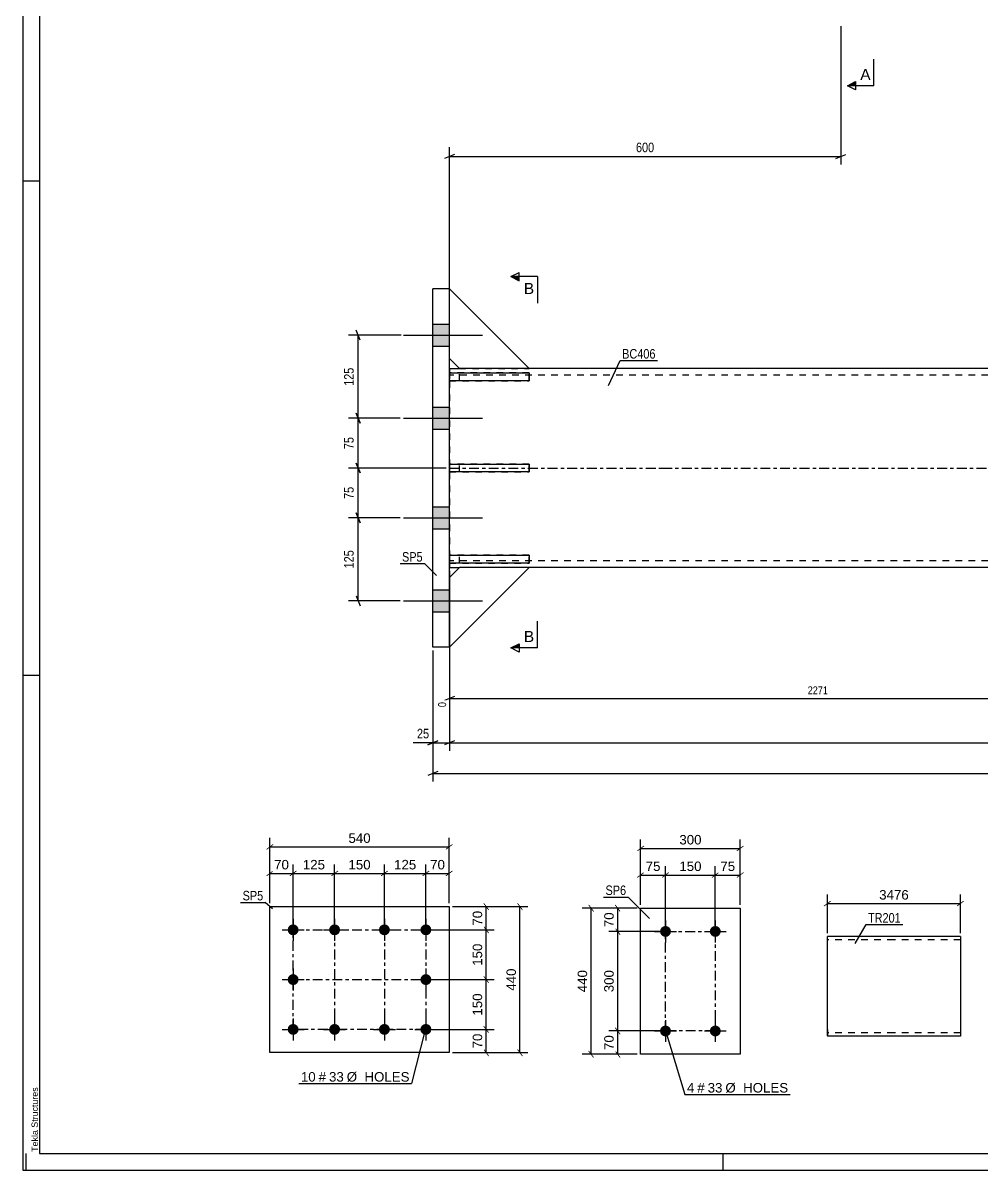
# Model space of a CAD drawing. Header units: millimetres. Extents: x 0 to 841, y 0 to 594.
# Drawn here: x 0 to 288.7, y 0 to 345.6 of the extents above; entities that cross this region are included whole.
import ezdxf

# ---------------------------------------------------------------- set-up
doc = ezdxf.new("R2010")
doc.units = ezdxf.units.MM
doc.linetypes.add('DXK_LINE_DOT2', pattern=[3.9198, 1.9599, -1.9599])
doc.linetypes.add('DXK_LINE_DOT3', pattern=[5.9187, 2.979, -0.9799, 0.9799, -0.9799])
doc.styles.add('Arial', font='ARIAL.TTF', dxfattribs={"height": 0.2})
doc.styles.add('Arial Narrow', font='ARIALN.TTF', dxfattribs={"height": 0.2})

# ---------------------------------------------------------------- blocks, each defined once
blk = doc.blocks.new('Unknown-122566683-1134')
at = {"color": 5, "linetype": 'Continuous'}
for p, q in [((0, 594), (0, 0)), ((5, 589), (5, 5)), ((5, 298), (0, 298)), ((5, 149), (0, 149)), ((1, 0), (1, 5)), ((5, 5), (836, 5)), ((211, 0), (211, 5)), ((0, 0), (841, 0))]:
    blk.add_line(p, q, dxfattribs=at)
at = {"color": 174, "linetype": 'Continuous', "style": 'Arial'}
blk.add_text('Tekla Structures', height=1.9102, rotation=90, dxfattribs=at).set_placement((4.5, 5.5))
blk = doc.blocks.new('Bolt-122566683-1923 - 1876')
at = {"linetype": 'Continuous'}
for points in [[(81.41, 74.03, -1), (81.41, 70.73, -1)], [(93.91, 74.03, -1), (93.91, 70.73, -1)], [(108.91, 74.03, -1), (108.91, 70.73, -1)], [(121.41, 74.03, -1), (121.41, 70.73, -1)], [(81.41, 59.03, -1), (81.41, 55.73, -1)], [(121.41, 59.03, -1), (121.41, 55.73, -1)], [(81.41, 44.03, -1), (81.41, 40.73, -1)], [(93.91, 44.03, -1), (93.91, 40.73, -1)], [(108.91, 44.03, -1), (108.91, 40.73, -1)], [(121.41, 44.03, -1), (121.41, 40.73, -1)]]:
    blk.add_hatch(color=1, dxfattribs=at).paths.add_polyline_path(points)
at = {"color": 1, "linetype": 'Continuous'}
for p, q in [((81.41, 75.68), (81.41, 69.08)), ((93.91, 75.68), (93.91, 69.08)), ((108.91, 75.68), (108.91, 69.08)), ((121.41, 75.68), (121.41, 69.08)), ((78.11, 72.38), (84.71, 72.38)), ((90.61, 72.38), (97.21, 72.38)), ((105.61, 72.38), (112.21, 72.38)), ((118.11, 72.38), (124.71, 72.38)), ((81.41, 60.68), (81.41, 54.08)), ((121.41, 60.68), (121.41, 54.08)), ((78.11, 57.38), (84.71, 57.38)), ((118.11, 57.38), (124.71, 57.38)), ((81.41, 45.68), (81.41, 39.08)), ((93.91, 45.68), (93.91, 39.08)), ((108.91, 45.68), (108.91, 39.08)), ((121.41, 45.68), (121.41, 39.08)), ((78.11, 42.38), (84.71, 42.38)), ((90.61, 42.38), (97.21, 42.38)), ((105.61, 42.38), (112.21, 42.38)), ((118.11, 42.38), (124.71, 42.38))]:
    blk.add_line(p, q, dxfattribs=at)
blk = doc.blocks.new('Part-122566683-1892 - 1876')
at = {"color": 2, "linetype": 'Continuous'}
for p, q in [((74.41, 35.38), (74.41, 79.38)), ((74.41, 79.38), (128.41, 79.38)), ((128.41, 79.38), (128.41, 35.38)), ((128.41, 35.38), (74.41, 35.38))]:
    blk.add_line(p, q, dxfattribs=at)
blk = doc.blocks.new('Part-122566683-2785 - 2769')
at = {"color": 2, "linetype": 'Continuous'}
for p, q in [((128.5, 241.53), (131.5, 241.53)), ((192.5, 241.53), (152.5, 241.53)), ((310.41, 241.53), (192.6, 241.53)), ((416.91, 241.53), (310.51, 241.53)), ((534.81, 241.53), (417.01, 241.53)), ((598.91, 241.53), (534.91, 241.53)), ((128.5, 181.53), (131.5, 181.53)), ((192.5, 181.53), (152.5, 181.53)), ((310.41, 181.53), (192.6, 181.53)), ((416.91, 181.53), (310.51, 181.53)), ((534.81, 181.53), (417.01, 181.53)), ((598.91, 181.53), (534.91, 181.53))]:
    blk.add_line(p, q, dxfattribs=at)
at = {"color": 7, "linetype": 'DXK_LINE_DOT2'}
for p, q in [((128.5, 241.53), (128.5, 181.53)), ((192.5, 239.53), (128.5, 239.53)), ((131.5, 241.53), (152.5, 241.53)), ((310.41, 239.53), (192.6, 239.53)), ((416.91, 239.53), (310.51, 239.53)), ((534.81, 239.53), (417.01, 239.53)), ((598.91, 239.53), (534.91, 239.53)), ((598.91, 181.53), (598.91, 241.53)), ((192.5, 183.53), (128.5, 183.53)), ((310.41, 183.53), (192.6, 183.53)), ((416.91, 183.53), (310.51, 183.53)), ((534.81, 183.53), (417.01, 183.53)), ((598.91, 183.53), (534.91, 183.53)), ((152.5, 181.53), (131.5, 181.53))]:
    blk.add_line(p, q, dxfattribs=at)
at = {"color": 7, "linetype": 'DXK_LINE_DOT3'}
for p, q in [((128.5, 211.53), (192.5, 211.53)), ((192.6, 211.53), (310.41, 211.53)), ((310.51, 211.53), (416.91, 211.53)), ((417.01, 211.53), (534.81, 211.53)), ((534.91, 211.53), (598.91, 211.53))]:
    blk.add_line(p, q, dxfattribs=at)
blk = doc.blocks.new('Part-122566683-2857 - 2769')
at = {"color": 7, "linetype": 'DXK_LINE_DOT2'}
for p, q in [((131.5, 181.53), (128.5, 178.53)), ((128.5, 157.53), (152.5, 181.53)), ((152.5, 181.53), (131.5, 181.53)), ((128.5, 178.53), (128.5, 157.53))]:
    blk.add_line(p, q, dxfattribs=at)
blk = doc.blocks.new('Bolt-122566683-2788 - 2769')
at = {"linetype": 'Continuous'}
for points in [[(123.5, 254.83), (123.5, 248.23), (128.5, 248.23), (128.5, 254.83)], [(123.5, 254.83), (123.5, 248.23), (128.5, 248.23), (128.5, 254.83)], [(123.5, 254.83), (123.5, 248.23), (128.5, 248.23), (128.5, 254.83)], [(123.5, 229.83), (123.5, 223.23), (128.5, 223.23), (128.5, 229.83)], [(123.5, 229.83), (123.5, 223.23), (128.5, 223.23), (128.5, 229.83)], [(123.5, 199.83), (123.5, 193.23), (128.5, 193.23), (128.5, 199.83)], [(123.5, 199.83), (123.5, 193.23), (128.5, 193.23), (128.5, 199.83)], [(123.5, 174.83), (123.5, 168.23), (128.5, 168.23), (128.5, 174.83)], [(123.5, 174.83), (123.5, 168.23), (128.5, 168.23), (128.5, 174.83)], [(123.5, 174.83), (123.5, 168.23), (128.5, 168.23), (128.5, 174.83)]]:
    blk.add_hatch(color=1, dxfattribs=at).paths.add_polyline_path(points)
at = {"color": 1, "linetype": 'Continuous'}
for p, q in [((123.5, 254.83), (128.5, 254.83)), ((123.5, 254.83), (128.5, 254.83)), ((123.5, 254.83), (128.5, 254.83)), ((114.7, 251.53), (138.5, 251.53)), ((114.7, 251.53), (138.5, 251.53)), ((114.7, 251.53), (138.5, 251.53)), ((123.5, 248.23), (128.5, 248.23)), ((123.5, 248.23), (128.5, 248.23)), ((123.5, 248.23), (128.5, 248.23)), ((123.5, 229.83), (128.5, 229.83)), ((123.5, 229.83), (128.5, 229.83)), ((114.7, 226.53), (138.5, 226.53)), ((114.7, 226.53), (138.5, 226.53)), ((123.5, 223.23), (128.5, 223.23)), ((123.5, 223.23), (128.5, 223.23)), ((123.5, 199.83), (128.5, 199.83)), ((123.5, 199.83), (128.5, 199.83)), ((114.7, 196.53), (138.5, 196.53)), ((114.7, 196.53), (138.5, 196.53)), ((123.5, 193.23), (128.5, 193.23)), ((123.5, 193.23), (128.5, 193.23)), ((123.5, 174.83), (128.5, 174.83)), ((123.5, 174.83), (128.5, 174.83)), ((123.5, 174.83), (128.5, 174.83)), ((114.7, 171.53), (138.5, 171.53)), ((114.7, 171.53), (138.5, 171.53)), ((114.7, 171.53), (138.5, 171.53)), ((123.5, 168.23), (128.5, 168.23)), ((123.5, 168.23), (128.5, 168.23)), ((123.5, 168.23), (128.5, 168.23))]:
    blk.add_line(p, q, dxfattribs=at)
blk = doc.blocks.new('Part-122566683-2817 - 2769')
at = {"color": 7, "linetype": 'DXK_LINE_DOT2'}
for p, q in [((152.5, 185.23), (128.5, 185.23)), ((128.5, 185.23), (128.5, 182.83)), ((131.5, 182.83), (131.5, 185.23)), ((152.5, 182.83), (152.5, 185.23)), ((128.5, 182.83), (152.5, 182.83))]:
    blk.add_line(p, q, dxfattribs=at)
blk = doc.blocks.new('Part-122566683-2821 - 2769')
at = {"color": 2, "linetype": 'Continuous'}
for p, q in [((128.5, 237.83), (128.5, 240.23)), ((128.5, 240.23), (152.5, 240.23)), ((152.5, 240.23), (152.5, 237.83)), ((152.5, 237.83), (128.5, 237.83))]:
    blk.add_line(p, q, dxfattribs=at)
at = {"color": 7, "linetype": 'DXK_LINE_DOT2'}
blk.add_line((131.5, 237.83), (131.5, 240.23), dxfattribs=at)
blk = doc.blocks.new('Part-122566683-2818 - 2769')
at = {"color": 7, "linetype": 'DXK_LINE_DOT2'}
for p, q in [((152.5, 240.23), (128.5, 240.23)), ((128.5, 240.23), (128.5, 237.83)), ((131.5, 237.83), (131.5, 240.23)), ((152.5, 237.83), (152.5, 240.23)), ((128.5, 237.83), (152.5, 237.83))]:
    blk.add_line(p, q, dxfattribs=at)
blk = doc.blocks.new('Part-122566683-2819 - 2769')
at = {"color": 7, "linetype": 'DXK_LINE_DOT2'}
for p, q in [((152.5, 212.73), (128.5, 212.73)), ((128.5, 212.73), (128.5, 210.33)), ((131.5, 210.33), (131.5, 212.73)), ((152.5, 210.33), (152.5, 212.73)), ((128.5, 210.33), (152.5, 210.33))]:
    blk.add_line(p, q, dxfattribs=at)
blk = doc.blocks.new('Part-122566683-2820 - 2769')
at = {"color": 2, "linetype": 'Continuous'}
for p, q in [((128.5, 182.83), (128.5, 185.23)), ((128.5, 185.23), (152.5, 185.23)), ((152.5, 185.23), (152.5, 182.83)), ((152.5, 182.83), (128.5, 182.83))]:
    blk.add_line(p, q, dxfattribs=at)
at = {"color": 7, "linetype": 'DXK_LINE_DOT2'}
blk.add_line((131.5, 182.83), (131.5, 185.23), dxfattribs=at)
blk = doc.blocks.new('Part-122566683-2833 - 2769')
at = {"color": 2, "linetype": 'Continuous'}
for p, q in [((123.5, 157.53), (123.5, 265.53)), ((128.5, 265.53), (123.5, 265.53)), ((128.5, 157.53), (128.5, 265.53)), ((128.5, 157.53), (123.5, 157.53))]:
    blk.add_line(p, q, dxfattribs=at)
blk = doc.blocks.new('Part-122566683-2858 - 2769')
at = {"color": 2, "linetype": 'Continuous'}
for p, q in [((131.5, 181.53), (128.5, 178.53)), ((128.5, 157.53), (152.5, 181.53)), ((152.5, 181.53), (131.5, 181.53))]:
    blk.add_line(p, q, dxfattribs=at)
at = {"color": 7, "linetype": 'DXK_LINE_DOT2'}
blk.add_line((128.5, 157.53), (128.5, 178.53), dxfattribs=at)
blk = doc.blocks.new('Part-122566683-2859 - 2769')
at = {"color": 7, "linetype": 'DXK_LINE_DOT2'}
for p, q in [((128.5, 244.53), (128.5, 265.53)), ((128.5, 265.53), (152.5, 241.53)), ((131.5, 241.53), (128.5, 244.53)), ((152.5, 241.53), (131.5, 241.53))]:
    blk.add_line(p, q, dxfattribs=at)
blk = doc.blocks.new('Part-122566683-2860 - 2769')
at = {"color": 2, "linetype": 'Continuous'}
for p, q in [((128.5, 265.53), (152.5, 241.53)), ((131.5, 241.53), (128.5, 244.53)), ((152.5, 241.53), (131.5, 241.53))]:
    blk.add_line(p, q, dxfattribs=at)
at = {"color": 7, "linetype": 'DXK_LINE_DOT2'}
blk.add_line((128.5, 244.53), (128.5, 265.53), dxfattribs=at)
blk = doc.blocks.new('Part-122566683-2861 - 2769')
at = {"color": 2, "linetype": 'Continuous'}
for p, q in [((128.5, 210.33), (128.5, 212.73)), ((128.5, 212.73), (152.5, 212.73)), ((152.5, 212.73), (152.5, 210.33)), ((152.5, 210.33), (128.5, 210.33))]:
    blk.add_line(p, q, dxfattribs=at)
at = {"color": 7, "linetype": 'DXK_LINE_DOT2'}
blk.add_line((131.5, 210.33), (131.5, 212.73), dxfattribs=at)
blk = doc.blocks.new('Bolt-122566683-1771 - 1713')
at = {"linetype": 'Continuous'}
for points in [[(193.61, 73.55, -1), (193.61, 70.25, -1)], [(208.61, 73.55, -1), (208.61, 70.25, -1)], [(193.61, 43.55, -1), (193.61, 40.25, -1)], [(208.61, 43.55, -1), (208.61, 40.25, -1)]]:
    blk.add_hatch(color=1, dxfattribs=at).paths.add_polyline_path(points)
at = {"color": 1, "linetype": 'Continuous'}
for p, q in [((193.61, 75.2), (193.61, 68.6)), ((208.61, 75.2), (208.61, 68.6)), ((190.31, 71.9), (196.91, 71.9)), ((205.31, 71.9), (211.91, 71.9)), ((193.61, 45.2), (193.61, 38.6)), ((208.61, 45.2), (208.61, 38.6)), ((190.31, 41.9), (196.91, 41.9)), ((205.31, 41.9), (211.91, 41.9))]:
    blk.add_line(p, q, dxfattribs=at)
blk = doc.blocks.new('Part-122566683-1776 - 1713')
at = {"color": 2, "linetype": 'Continuous'}
for p, q in [((186.11, 34.9), (186.11, 78.9)), ((186.11, 78.9), (216.11, 78.9)), ((216.11, 78.9), (216.11, 34.9)), ((216.11, 34.9), (186.11, 34.9))]:
    blk.add_line(p, q, dxfattribs=at)
blk = doc.blocks.new('Part-122566683-1611 - 1605')
at = {"color": 2, "linetype": 'Continuous'}
for p, q in [((262.38, 70.33), (242.38, 70.33)), ((242.38, 42.33), (242.38, 70.33)), ((282.48, 70.33), (262.48, 70.33)), ((282.48, 70.33), (282.48, 40.33)), ((242.38, 42.33), (242.38, 40.33)), ((262.38, 40.33), (242.38, 40.33)), ((282.48, 40.33), (262.48, 40.33))]:
    blk.add_line(p, q, dxfattribs=at)
at = {"color": 7, "linetype": 'DXK_LINE_DOT2'}
for p, q in [((262.38, 69.33), (242.38, 69.33)), ((282.48, 69.33), (262.48, 69.33)), ((242.38, 40.49), (242.38, 42.33)), ((242.38, 41.33), (242.38, 41.41)), ((262.38, 41.33), (242.38, 41.33)), ((282.48, 41.33), (262.48, 41.33)), ((282.48, 41.33), (282.48, 41.41))]:
    blk.add_line(p, q, dxfattribs=at)
blk = doc.blocks.new('Rectangle-122566683-2019 - 1876')
at = {"color": 1, "linetype": 'DXK_LINE_DOT3'}
blk.add_lwpolyline([(81.41, 72.38), (121.41, 72.38), (121.41, 42.38), (81.41, 42.38), (81.41, 72.38)], close=True, dxfattribs=at)
blk = doc.blocks.new('Rectangle-122566683-1861 - 1713')
at = {"color": 1, "linetype": 'DXK_LINE_DOT3'}
blk.add_lwpolyline([(193.61, 71.9), (208.61, 71.9), (208.61, 41.9), (193.61, 41.9), (193.61, 71.9)], close=True, dxfattribs=at)
blk = doc.blocks.new('Line-122566683-1998 - 1876')
at = {"color": 1, "linetype": 'DXK_LINE_DOT3'}
blk.add_line((93.91, 72.38), (93.91, 42.38), dxfattribs=at)
blk = doc.blocks.new('Line-122566683-2005 - 1876')
at = {"color": 1, "linetype": 'DXK_LINE_DOT3'}
blk.add_line((108.91, 72.38), (108.91, 42.38), dxfattribs=at)
blk = doc.blocks.new('Line-122566683-2012 - 1876')
at = {"color": 1, "linetype": 'DXK_LINE_DOT3'}
blk.add_line((81.41, 57.38), (121.41, 57.38), dxfattribs=at)
blk = doc.blocks.new('StraightDimension-122566683-1948 - 1876')
at = {"linetype": 'Continuous'}
for points in [[(75.31, 90.2), (75.51, 90.05), (73.51, 88.55), (73.31, 88.7)], [(80.51, 88.55), (80.31, 88.7), (82.31, 90.2), (82.51, 90.05)]]:
    blk.add_hatch(color=7, dxfattribs=at).paths.add_polyline_path(points)
at = {"color": 7, "linetype": 'Continuous'}
for p, q in [((74.41, 80.38), (74.41, 92.08)), ((81.41, 73.38), (81.41, 92.08)), ((74.41, 89.38), (81.41, 89.38))]:
    blk.add_line(p, q, dxfattribs=at)
at = {"color": 0}
blk.add_wipeout([(80.74, 89.98), (80.74, 94.18), (75.09, 94.18), (75.09, 89.98)], dxfattribs=at)
at = {"color": 3, "style": 'Arial'}
blk.add_text('70', height=2.865, dxfattribs=at).set_placement((75.69, 90.58))
blk = doc.blocks.new('StraightDimension-122566683-4329 - 1876')
at = {"linetype": 'Continuous'}
for points in [[(138.75, 73.28), (138.9, 73.48), (140.4, 71.48), (140.25, 71.28)], [(140.4, 56.48), (140.25, 56.28), (138.75, 58.28), (138.9, 58.48)]]:
    blk.add_hatch(color=7, dxfattribs=at).paths.add_polyline_path(points)
at = {"color": 7, "linetype": 'Continuous'}
for p, q in [((122.41, 72.38), (141.97, 72.38)), ((139.57, 57.38), (139.57, 72.38)), ((122.41, 57.38), (141.97, 57.38))]:
    blk.add_line(p, q, dxfattribs=at)
at = {"color": 0}
blk.add_wipeout([(138.97, 68.81), (134.77, 68.81), (134.77, 60.94), (138.97, 60.94)], dxfattribs=at)
at = {"color": 3, "style": 'Arial'}
blk.add_text('150', height=2.865, rotation=90.0002, dxfattribs=at).set_placement((138.37, 61.54))
blk = doc.blocks.new('StraightDimension-122566683-1925 - 1876')
at = {"linetype": 'Continuous'}
for points in [[(73.51, 96.55), (73.31, 96.7), (75.31, 98.2), (75.51, 98.05)], [(129.31, 98.2), (129.51, 98.05), (127.51, 96.55), (127.31, 96.7)]]:
    blk.add_hatch(color=7, dxfattribs=at).paths.add_polyline_path(points)
at = {"color": 7, "linetype": 'Continuous'}
for p, q in [((74.41, 80.38), (74.41, 100.08)), ((74.41, 97.38), (128.41, 97.38)), ((128.41, 80.38), (128.41, 100.08))]:
    blk.add_line(p, q, dxfattribs=at)
at = {"color": 0}
blk.add_wipeout([(105.35, 97.98), (105.35, 102.18), (97.48, 102.18), (97.48, 97.98)], dxfattribs=at)
at = {"color": 3, "style": 'Arial'}
blk.add_text('540', height=2.865, dxfattribs=at).set_placement((98.08, 98.58))
blk = doc.blocks.new('StraightDimension-122566683-1938 - 1876')
at = {"linetype": 'Continuous'}
for points in [[(122.31, 90.2), (122.51, 90.05), (120.51, 88.55), (120.31, 88.7)], [(127.51, 88.55), (127.31, 88.7), (129.31, 90.2), (129.51, 90.05)]]:
    blk.add_hatch(color=7, dxfattribs=at).paths.add_polyline_path(points)
at = {"color": 7, "linetype": 'Continuous'}
for p, q in [((121.41, 73.38), (121.41, 92.08)), ((128.41, 80.38), (128.41, 92.08)), ((121.41, 89.38), (128.41, 89.38))]:
    blk.add_line(p, q, dxfattribs=at)
at = {"color": 0}
blk.add_wipeout([(127.74, 89.98), (127.74, 94.18), (122.09, 94.18), (122.09, 89.98)], dxfattribs=at)
at = {"color": 3, "style": 'Arial'}
blk.add_text('70', height=2.865, dxfattribs=at).set_placement((122.69, 90.58))
blk = doc.blocks.new('StraightDimension-122566683-1963 - 1876')
at = {"linetype": 'Continuous'}
for points in [[(148.92, 80.28), (149.07, 80.48), (150.57, 78.48), (150.42, 78.28)], [(150.57, 34.48), (150.42, 34.28), (148.92, 36.28), (149.07, 36.48)]]:
    blk.add_hatch(color=7, dxfattribs=at).paths.add_polyline_path(points)
at = {"color": 7, "linetype": 'Continuous'}
for p, q in [((129.41, 79.38), (152.15, 79.38)), ((149.75, 35.38), (149.75, 79.38)), ((129.41, 35.38), (152.15, 35.38))]:
    blk.add_line(p, q, dxfattribs=at)
at = {"color": 0}
blk.add_wipeout([(149.15, 61.31), (144.95, 61.31), (144.95, 53.44), (149.15, 53.44)], dxfattribs=at)
at = {"color": 3, "style": 'Arial'}
blk.add_text('440', height=2.865, rotation=90.0002, dxfattribs=at).set_placement((148.55, 54.04))
blk = doc.blocks.new('StraightDimension-122566683-1976 - 1876')
at = {"linetype": 'Continuous'}
for points in [[(140.4, 78.48), (140.25, 78.28), (138.75, 80.28), (138.9, 80.48)], [(138.75, 73.28), (138.9, 73.48), (140.4, 71.48), (140.25, 71.28)]]:
    blk.add_hatch(color=7, dxfattribs=at).paths.add_polyline_path(points)
at = {"color": 7, "linetype": 'Continuous'}
for p, q in [((129.41, 79.38), (141.97, 79.38)), ((139.57, 72.38), (139.57, 79.38)), ((122.41, 72.38), (141.97, 72.38))]:
    blk.add_line(p, q, dxfattribs=at)
at = {"color": 0}
blk.add_wipeout([(138.97, 78.7), (134.77, 78.7), (134.77, 73.05), (138.97, 73.05)], dxfattribs=at)
at = {"color": 3, "style": 'Arial'}
blk.add_text('70', height=2.865, rotation=90.0002, dxfattribs=at).set_placement((138.37, 73.65))
blk = doc.blocks.new('StraightDimension-122566683-1986 - 1876')
at = {"linetype": 'Continuous'}
for points in [[(140.4, 41.48), (140.25, 41.28), (138.75, 43.28), (138.9, 43.48)], [(138.75, 36.28), (138.9, 36.48), (140.4, 34.48), (140.25, 34.28)]]:
    blk.add_hatch(color=7, dxfattribs=at).paths.add_polyline_path(points)
at = {"color": 7, "linetype": 'Continuous'}
for p, q in [((122.41, 42.38), (141.97, 42.38)), ((139.57, 35.38), (139.57, 42.38)), ((129.41, 35.38), (141.97, 35.38))]:
    blk.add_line(p, q, dxfattribs=at)
at = {"color": 0}
blk.add_wipeout([(138.97, 41.7), (134.77, 41.7), (134.77, 36.05), (138.97, 36.05)], dxfattribs=at)
at = {"color": 3, "style": 'Arial'}
blk.add_text('70', height=2.865, rotation=90.0002, dxfattribs=at).set_placement((138.37, 36.65))
blk = doc.blocks.new('StraightDimension-122566683-4303 - 1876')
at = {"linetype": 'Continuous'}
for points in [[(80.51, 88.55), (80.31, 88.7), (82.31, 90.2), (82.51, 90.05)], [(94.81, 90.2), (95.01, 90.05), (93.01, 88.55), (92.81, 88.7)]]:
    blk.add_hatch(color=7, dxfattribs=at).paths.add_polyline_path(points)
at = {"color": 7, "linetype": 'Continuous'}
for p, q in [((81.41, 73.38), (81.41, 92.08)), ((93.91, 73.38), (93.91, 92.08)), ((81.41, 89.38), (93.91, 89.38))]:
    blk.add_line(p, q, dxfattribs=at)
at = {"color": 0}
blk.add_wipeout([(91.6, 89.98), (91.6, 94.18), (83.73, 94.18), (83.73, 89.98)], dxfattribs=at)
at = {"color": 3, "style": 'Arial'}
blk.add_text('125', height=2.865, dxfattribs=at).set_placement((84.33, 90.58))
blk = doc.blocks.new('StraightDimension-122566683-4305 - 1876')
at = {"linetype": 'Continuous'}
for points in [[(93.01, 88.55), (92.81, 88.7), (94.81, 90.2), (95.01, 90.05)], [(109.81, 90.2), (110.01, 90.05), (108.01, 88.55), (107.81, 88.7)]]:
    blk.add_hatch(color=7, dxfattribs=at).paths.add_polyline_path(points)
at = {"color": 7, "linetype": 'Continuous'}
for p, q in [((93.91, 73.38), (93.91, 92.08)), ((108.91, 73.38), (108.91, 92.08)), ((93.91, 89.38), (108.91, 89.38))]:
    blk.add_line(p, q, dxfattribs=at)
at = {"color": 0}
blk.add_wipeout([(105.35, 89.98), (105.35, 94.18), (97.48, 94.18), (97.48, 89.98)], dxfattribs=at)
at = {"color": 3, "style": 'Arial'}
blk.add_text('150', height=2.865, dxfattribs=at).set_placement((98.08, 90.58))
blk = doc.blocks.new('StraightDimension-122566683-4307 - 1876')
at = {"linetype": 'Continuous'}
for points in [[(108.01, 88.55), (107.81, 88.7), (109.81, 90.2), (110.01, 90.05)], [(122.31, 90.2), (122.51, 90.05), (120.51, 88.55), (120.31, 88.7)]]:
    blk.add_hatch(color=7, dxfattribs=at).paths.add_polyline_path(points)
at = {"color": 7, "linetype": 'Continuous'}
for p, q in [((108.91, 73.38), (108.91, 92.08)), ((121.41, 73.38), (121.41, 92.08)), ((108.91, 89.38), (121.41, 89.38))]:
    blk.add_line(p, q, dxfattribs=at)
at = {"color": 0}
blk.add_wipeout([(119.1, 89.98), (119.1, 94.18), (111.23, 94.18), (111.23, 89.98)], dxfattribs=at)
at = {"color": 3, "style": 'Arial'}
blk.add_text('125', height=2.865, dxfattribs=at).set_placement((111.83, 90.58))
blk = doc.blocks.new('StraightDimension-122566683-4327 - 1876')
at = {"linetype": 'Continuous'}
for points in [[(138.75, 58.28), (138.9, 58.48), (140.4, 56.48), (140.25, 56.28)], [(140.4, 41.48), (140.25, 41.28), (138.75, 43.28), (138.9, 43.48)]]:
    blk.add_hatch(color=7, dxfattribs=at).paths.add_polyline_path(points)
at = {"color": 7, "linetype": 'Continuous'}
for p, q in [((122.41, 57.38), (141.97, 57.38)), ((139.57, 42.38), (139.57, 57.38)), ((122.41, 42.38), (141.97, 42.38))]:
    blk.add_line(p, q, dxfattribs=at)
at = {"color": 0}
blk.add_wipeout([(138.97, 53.81), (134.77, 53.81), (134.77, 45.94), (138.97, 45.94)], dxfattribs=at)
at = {"color": 3, "style": 'Arial'}
blk.add_text('150', height=2.865, rotation=90.0002, dxfattribs=at).set_placement((138.37, 46.54))
blk = doc.blocks.new('StraightDimension-122566683-6681 - 2769')
at = {"color": 7, "linetype": 'Continuous'}
for p, q in [((246.4, 344.63), (246.4, 302.95)), ((128.5, 242.53), (128.5, 308.2)), ((130, 305.95), (127, 304.75)), ((128.5, 305.35), (246.4, 305.35)), ((244.9, 304.75), (247.9, 305.95))]:
    blk.add_line(p, q, dxfattribs=at)
at = {"color": 0}
blk.add_wipeout([(190.8, 306.1), (190.8, 310.3), (184.11, 310.3), (184.11, 306.1)], dxfattribs=at)
at = {"color": 3, "style": 'Arial Narrow'}
blk.add_text('600', height=2.863, dxfattribs=at).set_placement((184.71, 306.7))
blk = doc.blocks.new('StraightDimension-122566683-2872 - 2769')
at = {"color": 7, "linetype": 'Continuous'}
for p, q in [((123.51, 156.53), (123.51, 126.33)), ((603.91, 156.53), (603.91, 126.33)), ((125.01, 129.33), (122.01, 128.13)), ((123.51, 128.73), (603.91, 128.73)), ((602.41, 128.13), (605.41, 129.33))]:
    blk.add_line(p, q, dxfattribs=at)
at = {"color": 0}
blk.add_wipeout([(367.96, 129.48), (367.96, 133.68), (359.45, 133.68), (359.45, 129.48)], dxfattribs=at)
at = {"color": 3, "style": 'Arial Narrow'}
blk.add_text('4726', height=2.863, dxfattribs=at).set_placement((360.05, 130.08))
blk = doc.blocks.new('StraightDimension-122566683-3764 - 2769')
at = {"color": 7, "linetype": 'Continuous'}
for p, q in [((128.5, 156.53), (128.5, 126.33)), ((598.91, 156.53), (598.91, 126.33)), ((130, 129.33), (127, 128.13)), ((128.5, 128.73), (598.91, 128.73)), ((597.41, 128.13), (600.41, 129.33))]:
    blk.add_line(p, q, dxfattribs=at)
at = {"color": 0}
blk.add_wipeout([(367.96, 129.48), (367.96, 133.68), (359.45, 133.68), (359.45, 129.48)], dxfattribs=at)
at = {"color": 3, "style": 'Arial Narrow'}
blk.add_text('4676', height=2.863, dxfattribs=at).set_placement((360.05, 130.08))
blk = doc.blocks.new('StraightDimension-122566683-3765 - 2769')
at = {"color": 7, "linetype": 'Continuous'}
for p, q in [((123.5, 156.53), (123.5, 126.33)), ((128.5, 156.53), (128.5, 126.33)), ((122, 128.13), (125, 129.33)), ((123.5, 128.73), (128.5, 128.73)), ((130, 129.33), (127, 128.13))]:
    blk.add_line(p, q, dxfattribs=at)
at = {"color": 0}
blk.add_wipeout([(122.98, 129.48), (122.98, 133.68), (118.12, 133.68), (118.12, 129.48)], dxfattribs=at)
at = {"color": 7, "linetype": 'Continuous'}
blk.add_line((123.5, 128.73), (117.6, 128.73), dxfattribs=at)
blk.add_line((123.5, 128.73), (117.6, 128.73), dxfattribs=at)
at = {"color": 3, "style": 'Arial Narrow'}
blk.add_text('25', height=2.863, dxfattribs=at).set_placement((118.72, 130.08))
blk = doc.blocks.new('StraightDimension-122566683-4824 - 2769')
at = {"color": 7, "linetype": 'Continuous'}
for p, q in [((350.51, 240.53), (350.51, 134.91)), ((128.5, 180.53), (128.5, 139.48)), ((130, 142.71), (127, 141.51)), ((128.5, 142.11), (350.51, 142.11)), ((349.01, 141.51), (352.01, 142.71))]:
    blk.add_line(p, q, dxfattribs=at)
at = {"color": 0}
blk.add_wipeout([(243.05, 142.86), (243.05, 146.36), (235.96, 146.36), (235.96, 142.86)], dxfattribs=at)
at = {"color": 0, "linetype": 'Continuous'}
for points in [[(128, 141.51), (124.5, 141.51), (124.5, 138.98), (128, 138.98)], [(350.01, 141.51), (346.51, 141.51), (346.51, 134.41), (350.01, 134.41)]]:
    blk.add_wipeout(points, dxfattribs=at)
at = {"color": 3, "style": 'Arial Narrow'}
blk.add_text('2271', height=2.386, dxfattribs=at).set_placement((236.46, 143.36))
at = {"color": 3, "linetype": 'Continuous', "style": 'Arial Narrow'}
for s, height, p in [('0', 2.39, (127.5, 139.48)), ('2271', 2.386, (349.51, 134.91))]:
    blk.add_text(s, height=height, rotation=90.0002, dxfattribs=at).set_placement(p)
blk = doc.blocks.new('StraightDimension-122566683-5084 - 2769')
at = {"color": 7, "linetype": 'Continuous'}
for p, q in [((101.59, 250.03), (100.39, 253.03)), ((113.95, 251.53), (98.14, 251.53)), ((100.99, 226.53), (100.99, 251.53)), ((113.7, 226.53), (98.14, 226.53)), ((100.39, 228.03), (101.59, 225.03))]:
    blk.add_line(p, q, dxfattribs=at)
at = {"color": 0}
blk.add_wipeout([(100.24, 242.37), (96.04, 242.37), (96.04, 235.68), (100.24, 235.68)], dxfattribs=at)
at = {"color": 3, "style": 'Arial Narrow'}
blk.add_text('125', height=2.863, rotation=90.0002, dxfattribs=at).set_placement((99.64, 236.28))
blk = doc.blocks.new('StraightDimension-122566683-5085 - 2769')
at = {"color": 7, "linetype": 'Continuous'}
for p, q in [((113.7, 226.53), (98.14, 226.53)), ((101.59, 225.03), (100.39, 228.03)), ((100.99, 211.53), (100.99, 226.53)), ((127.5, 211.53), (98.14, 211.53)), ((100.39, 213.03), (101.59, 210.03))]:
    blk.add_line(p, q, dxfattribs=at)
at = {"color": 0}
blk.add_wipeout([(100.24, 221.46), (96.04, 221.46), (96.04, 216.6), (100.24, 216.6)], dxfattribs=at)
at = {"color": 3, "style": 'Arial Narrow'}
blk.add_text('75', height=2.863, rotation=90.0002, dxfattribs=at).set_placement((99.64, 217.2))
blk = doc.blocks.new('StraightDimension-122566683-5086 - 2769')
at = {"color": 7, "linetype": 'Continuous'}
for p, q in [((127.5, 211.53), (98.14, 211.53)), ((101.59, 210.03), (100.39, 213.03)), ((100.99, 196.53), (100.99, 211.53)), ((100.39, 198.03), (101.59, 195.03)), ((113.7, 196.53), (98.14, 196.53))]:
    blk.add_line(p, q, dxfattribs=at)
at = {"color": 0}
blk.add_wipeout([(100.24, 206.46), (96.04, 206.46), (96.04, 201.6), (100.24, 201.6)], dxfattribs=at)
at = {"color": 3, "style": 'Arial Narrow'}
blk.add_text('75', height=2.863, rotation=90.0002, dxfattribs=at).set_placement((99.64, 202.2))
blk = doc.blocks.new('StraightDimension-122566683-5087 - 2769')
at = {"color": 7, "linetype": 'Continuous'}
for p, q in [((101.59, 195.03), (100.39, 198.03)), ((113.7, 196.53), (98.14, 196.53)), ((100.99, 171.53), (100.99, 196.53)), ((100.39, 173.03), (101.59, 170.03)), ((113.7, 171.53), (98.14, 171.53))]:
    blk.add_line(p, q, dxfattribs=at)
at = {"color": 0}
blk.add_wipeout([(100.24, 187.37), (96.04, 187.37), (96.04, 180.68), (100.24, 180.68)], dxfattribs=at)
at = {"color": 3, "style": 'Arial Narrow'}
blk.add_text('125', height=2.863, rotation=90.0002, dxfattribs=at).set_placement((99.64, 181.28))
blk = doc.blocks.new('StraightDimension-122566683-6698 - 2769')
at = {"color": 7, "linetype": 'Continuous'}
for p, q in [((123.5, 156.53), (123.5, 117.08)), ((603.91, 156.53), (603.91, 117.08)), ((125, 120.08), (122, 118.88)), ((123.5, 119.48), (603.91, 119.48)), ((602.41, 118.88), (605.41, 120.08))]:
    blk.add_line(p, q, dxfattribs=at)
at = {"color": 0}
blk.add_wipeout([(367.96, 120.23), (367.96, 124.43), (359.45, 124.43), (359.45, 120.23)], dxfattribs=at)
at = {"color": 3, "style": 'Arial Narrow'}
blk.add_text('4726', height=2.863, dxfattribs=at).set_placement((360.05, 120.83))
blk = doc.blocks.new('StraightDimension-122566683-1851 - 1713')
at = {"linetype": 'Continuous'}
for points in [[(185.21, 96.08), (185.01, 96.23), (187.01, 97.73), (187.21, 97.58)], [(217.01, 97.73), (217.21, 97.58), (215.21, 96.08), (215.01, 96.23)]]:
    blk.add_hatch(color=7, dxfattribs=at).paths.add_polyline_path(points)
at = {"color": 7, "linetype": 'Continuous'}
for p, q in [((186.11, 79.9), (186.11, 99.6)), ((186.11, 96.9), (216.11, 96.9)), ((216.11, 79.9), (216.11, 99.6))]:
    blk.add_line(p, q, dxfattribs=at)
at = {"color": 0}
blk.add_wipeout([(205.05, 97.5), (205.05, 101.7), (197.18, 101.7), (197.18, 97.5)], dxfattribs=at)
at = {"color": 3, "style": 'Arial'}
blk.add_text('300', height=2.865, dxfattribs=at).set_placement((197.78, 98.1))
blk = doc.blocks.new('StraightDimension-122566683-1788 - 1713')
at = {"linetype": 'Continuous'}
for points in [[(178.37, 72.8), (178.52, 73), (180.02, 71), (179.87, 70.8)], [(180.02, 41), (179.87, 40.8), (178.37, 42.8), (178.52, 43)]]:
    blk.add_hatch(color=7, dxfattribs=at).paths.add_polyline_path(points)
at = {"color": 7, "linetype": 'Continuous'}
for p, q in [((192.61, 71.9), (176.5, 71.9)), ((179.2, 41.9), (179.2, 71.9)), ((192.61, 41.9), (176.5, 41.9))]:
    blk.add_line(p, q, dxfattribs=at)
at = {"color": 0}
blk.add_wipeout([(178.6, 60.84), (174.4, 60.84), (174.4, 52.97), (178.6, 52.97)], dxfattribs=at)
at = {"color": 3, "style": 'Arial'}
blk.add_text('300', height=2.865, rotation=90.0002, dxfattribs=at).set_placement((178, 53.57))
blk = doc.blocks.new('StraightDimension-122566683-1778 - 1713')
at = {"linetype": 'Continuous'}
for points in [[(180.02, 78), (179.87, 77.8), (178.37, 79.8), (178.52, 80)], [(178.37, 72.8), (178.52, 73), (180.02, 71), (179.87, 70.8)]]:
    blk.add_hatch(color=7, dxfattribs=at).paths.add_polyline_path(points)
at = {"color": 7, "linetype": 'Continuous'}
for p, q in [((185.11, 78.9), (176.5, 78.9)), ((179.2, 71.9), (179.2, 78.9)), ((192.61, 71.9), (176.5, 71.9))]:
    blk.add_line(p, q, dxfattribs=at)
at = {"color": 0}
blk.add_wipeout([(178.6, 78.22), (174.4, 78.22), (174.4, 72.58), (178.6, 72.58)], dxfattribs=at)
at = {"color": 3, "style": 'Arial'}
blk.add_text('70', height=2.865, rotation=90.0002, dxfattribs=at).set_placement((178, 73.18))
blk = doc.blocks.new('StraightDimension-122566683-1798 - 1713')
at = {"linetype": 'Continuous'}
for points in [[(180.02, 41), (179.87, 40.8), (178.37, 42.8), (178.52, 43)], [(178.37, 35.8), (178.52, 36), (180.02, 34), (179.87, 33.8)]]:
    blk.add_hatch(color=7, dxfattribs=at).paths.add_polyline_path(points)
at = {"color": 7, "linetype": 'Continuous'}
for p, q in [((192.61, 41.9), (176.5, 41.9)), ((179.2, 34.9), (179.2, 41.9)), ((185.11, 34.9), (176.5, 34.9))]:
    blk.add_line(p, q, dxfattribs=at)
at = {"color": 0}
blk.add_wipeout([(178.6, 41.22), (174.4, 41.22), (174.4, 35.58), (178.6, 35.58)], dxfattribs=at)
at = {"color": 3, "style": 'Arial'}
blk.add_text('70', height=2.865, rotation=90.0002, dxfattribs=at).set_placement((178, 36.18))
blk = doc.blocks.new('StraightDimension-122566683-1809 - 1713')
at = {"linetype": 'Continuous'}
for points in [[(170.37, 79.8), (170.52, 80), (172.02, 78), (171.87, 77.8)], [(172.02, 34), (171.87, 33.8), (170.37, 35.8), (170.52, 36)]]:
    blk.add_hatch(color=7, dxfattribs=at).paths.add_polyline_path(points)
at = {"color": 7, "linetype": 'Continuous'}
for p, q in [((185.11, 78.9), (168.5, 78.9)), ((171.2, 34.9), (171.2, 78.9)), ((185.11, 34.9), (168.5, 34.9))]:
    blk.add_line(p, q, dxfattribs=at)
at = {"color": 0}
blk.add_wipeout([(170.6, 60.84), (166.4, 60.84), (166.4, 52.97), (170.6, 52.97)], dxfattribs=at)
at = {"color": 3, "style": 'Arial'}
blk.add_text('440', height=2.865, rotation=90.0002, dxfattribs=at).set_placement((170, 53.57))
blk = doc.blocks.new('StraightDimension-122566683-1820 - 1713')
at = {"linetype": 'Continuous'}
for points in [[(187.01, 89.73), (187.21, 89.58), (185.21, 88.08), (185.01, 88.23)], [(192.71, 88.08), (192.51, 88.23), (194.51, 89.73), (194.71, 89.58)]]:
    blk.add_hatch(color=7, dxfattribs=at).paths.add_polyline_path(points)
at = {"color": 7, "linetype": 'Continuous'}
for p, q in [((186.11, 79.9), (186.11, 91.6)), ((193.61, 72.9), (193.61, 91.6)), ((186.11, 88.9), (193.61, 88.9))]:
    blk.add_line(p, q, dxfattribs=at)
at = {"color": 0}
blk.add_wipeout([(192.69, 89.5), (192.69, 93.7), (187.04, 93.7), (187.04, 89.5)], dxfattribs=at)
at = {"color": 3, "style": 'Arial'}
blk.add_text('75', height=2.865, dxfattribs=at).set_placement((187.64, 90.1))
blk = doc.blocks.new('StraightDimension-122566683-1830 - 1713')
at = {"linetype": 'Continuous'}
for points in [[(192.71, 88.08), (192.51, 88.23), (194.51, 89.73), (194.71, 89.58)], [(209.51, 89.73), (209.71, 89.58), (207.71, 88.08), (207.51, 88.23)]]:
    blk.add_hatch(color=7, dxfattribs=at).paths.add_polyline_path(points)
at = {"color": 7, "linetype": 'Continuous'}
for p, q in [((193.61, 72.9), (193.61, 91.6)), ((208.61, 72.9), (208.61, 91.6)), ((193.61, 88.9), (208.61, 88.9))]:
    blk.add_line(p, q, dxfattribs=at)
at = {"color": 0}
blk.add_wipeout([(205.05, 89.5), (205.05, 93.7), (197.18, 93.7), (197.18, 89.5)], dxfattribs=at)
at = {"color": 3, "style": 'Arial'}
blk.add_text('150', height=2.865, dxfattribs=at).set_placement((197.78, 90.1))
blk = doc.blocks.new('StraightDimension-122566683-1840 - 1713')
at = {"linetype": 'Continuous'}
for points in [[(209.51, 89.73), (209.71, 89.58), (207.71, 88.08), (207.51, 88.23)], [(215.21, 88.08), (215.01, 88.23), (217.01, 89.73), (217.21, 89.58)]]:
    blk.add_hatch(color=7, dxfattribs=at).paths.add_polyline_path(points)
at = {"color": 7, "linetype": 'Continuous'}
for p, q in [((208.61, 72.9), (208.61, 91.6)), ((216.11, 79.9), (216.11, 91.6)), ((208.61, 88.9), (216.11, 88.9))]:
    blk.add_line(p, q, dxfattribs=at)
at = {"color": 0}
blk.add_wipeout([(215.19, 89.5), (215.19, 93.7), (209.54, 93.7), (209.54, 89.5)], dxfattribs=at)
at = {"color": 3, "style": 'Arial'}
blk.add_text('75', height=2.865, dxfattribs=at).set_placement((210.14, 90.1))
blk = doc.blocks.new('StraightDimension-122566683-1616 - 1605')
at = {"linetype": 'Continuous'}
for points in [[(241.48, 79.48), (241.28, 79.63), (243.28, 81.13), (243.48, 80.98)], [(283.38, 81.13), (283.58, 80.98), (281.58, 79.48), (281.38, 79.63)]]:
    blk.add_hatch(color=7, dxfattribs=at).paths.add_polyline_path(points)
at = {"color": 7, "linetype": 'Continuous'}
for p, q in [((242.38, 71.33), (242.38, 83)), ((282.48, 71.33), (282.48, 83)), ((242.38, 80.3), (282.48, 80.3))]:
    blk.add_line(p, q, dxfattribs=at)
at = {"color": 0}
blk.add_wipeout([(267.48, 80.9), (267.48, 85.1), (257.39, 85.1), (257.39, 80.9)], dxfattribs=at)
at = {"color": 3, "style": 'Arial'}
blk.add_text('3476', height=2.865, dxfattribs=at).set_placement((257.99, 81.5))
blk = doc.blocks.new('Mark-122566683-1888 - 1876')
at = {"color": 0}
blk.add_wipeout([(72.4, 81.25), (72.4, 84.25), (66.19, 84.25), (66.19, 81.25)], dxfattribs=at)
blk.add_wipeout([(72.4, 81.25), (72.4, 84.25), (66.19, 84.25), (66.19, 81.25)], dxfattribs=at)
at = {"color": 30, "linetype": 'Continuous'}
for p in [(65.59, 80.65), (75.19, 78.68)]:
    blk.add_line(p, (73, 80.65), dxfattribs=at)
at = {"color": 3, "style": 'Arial Narrow'}
blk.add_text('SP5', height=2.863, dxfattribs=at).set_placement((66.19, 81.25))
blk = doc.blocks.new('Mark-122566683-1919 - 1876')
at = {"color": 0}
blk.add_wipeout([(88.2, 26.65), (88.2, 29.65), (83.75, 29.65), (83.75, 26.65)], dxfattribs=at)
blk.add_wipeout([(88.2, 26.65), (88.2, 29.65), (83.75, 29.65), (83.75, 26.65)], dxfattribs=at)
blk.add_wipeout([(91.32, 26.65), (91.32, 29.65), (89.1, 29.65), (89.1, 26.65)], dxfattribs=at)
blk.add_wipeout([(91.32, 26.65), (91.32, 29.65), (89.1, 29.65), (89.1, 26.65)], dxfattribs=at)
at = {"color": 3, "style": 'Arial'}
blk.add_text('10', height=2.865, dxfattribs=at).set_placement((83.75, 26.65))
at = {"color": 0}
blk.add_wipeout([(96.67, 26.65), (96.67, 29.65), (92.22, 29.65), (92.22, 26.65)], dxfattribs=at)
blk.add_wipeout([(96.67, 26.65), (96.67, 29.65), (92.22, 29.65), (92.22, 26.65)], dxfattribs=at)
at = {"color": 3, "style": 'Arial'}
blk.add_text('#', height=2.87, dxfattribs=at).set_placement((89.1, 26.65))
at = {"color": 0}
blk.add_wipeout([(116.45, 26.65), (116.45, 29.65), (97.57, 29.65), (97.57, 26.65)], dxfattribs=at)
blk.add_wipeout([(116.45, 26.65), (116.45, 29.65), (97.57, 29.65), (97.57, 26.65)], dxfattribs=at)
at = {"color": 7, "linetype": 'Continuous'}
for p in [(121.24, 42.21), (83.15, 26.05)]:
    blk.add_line(p, (117.05, 26.05), dxfattribs=at)
at = {"color": 3, "style": 'Arial'}
for s, p in [('33', (92.22, 26.65)), ('Ø  HOLES', (97.57, 26.65))]:
    blk.add_text(s, height=2.865, dxfattribs=at).set_placement(p)
blk = doc.blocks.new('Mark-122566683-2781 - 2769')
at = {"color": 0}
blk.add_wipeout([(190.6, 244.5), (190.6, 247.5), (180.55, 247.5), (180.55, 244.5)], dxfattribs=at)
blk.add_wipeout([(190.6, 244.5), (190.6, 247.5), (180.55, 247.5), (180.55, 244.5)], dxfattribs=at)
at = {"color": 30, "linetype": 'Continuous'}
for p, q in [((176.4, 236.35), (179.95, 243.9)), ((179.95, 243.9), (191.2, 243.9))]:
    blk.add_line(p, q, dxfattribs=at)
at = {"color": 3, "style": 'Arial Narrow'}
blk.add_text('BC406', height=2.863, dxfattribs=at).set_placement((180.55, 244.5))
blk = doc.blocks.new('SectionMark-122566683-5964 - 2769')
at = {"color": 6, "linetype": 'Continuous'}
for p, q in [((248.4, 415.85), (250.9, 417.1)), ((256.4, 415.85), (248.4, 415.85)), ((256.4, 326.69), (248.4, 326.69)), ((250.9, 325.44), (248.4, 326.69))]:
    blk.add_line(p, q, dxfattribs=at)
at = {"color": 0, "linetype": 'Continuous'}
for points in [[(255.4, 410.6), (255.4, 414.1), (252.29, 414.1), (252.29, 410.6)], [(255.4, 328.44), (255.4, 331.94), (252.29, 331.94), (252.29, 328.44)]]:
    blk.add_wipeout(points, dxfattribs=at)
at = {"linetype": 'Continuous'}
for points in [[(250.9, 415.85), (250.9, 414.6), (248.4, 415.85)], [(250.9, 327.94), (250.9, 326.69), (248.4, 326.69)]]:
    blk.add_hatch(color=6, dxfattribs=at).paths.add_polyline_path(points)
at = {"color": 6, "linetype": 'Continuous'}
for p, q in [((248.4, 415.85), (250.9, 414.6)), ((250.9, 414.6), (250.9, 417.1)), ((256.4, 415.85), (256.4, 407.85)), ((256.4, 326.69), (256.4, 334.69)), ((248.4, 326.69), (250.9, 327.94)), ((250.9, 327.94), (250.9, 325.44))]:
    blk.add_line(p, q, dxfattribs=at)
at = {"color": 3, "linetype": 'Continuous', "style": 'Arial'}
for p in [(252.29, 410.6), (252.29, 328.44)]:
    blk.add_text('A', height=3.34, dxfattribs=at).set_placement(p)
blk = doc.blocks.new('Mark-122566683-2829 - 2769')
at = {"color": 0}
blk.add_wipeout([(120.43, 183.32), (120.43, 186.32), (114.22, 186.32), (114.22, 183.32)], dxfattribs=at)
blk.add_wipeout([(120.43, 183.32), (120.43, 186.32), (114.22, 186.32), (114.22, 183.32)], dxfattribs=at)
at = {"color": 30, "linetype": 'Continuous'}
for p in [(113.62, 182.72), (124.56, 179.19)]:
    blk.add_line(p, (121.03, 182.72), dxfattribs=at)
at = {"color": 3, "style": 'Arial Narrow'}
blk.add_text('SP5', height=2.863, dxfattribs=at).set_placement((114.22, 183.32))
blk = doc.blocks.new('SectionMark-122566683-3152 - 2769')
at = {"color": 6, "linetype": 'Continuous'}
for p, q in [((147.03, 269.19), (149.53, 270.44)), ((155.03, 269.19), (147.03, 269.19)), ((155.03, 157.34), (147.03, 157.34)), ((149.53, 156.09), (147.03, 157.34))]:
    blk.add_line(p, q, dxfattribs=at)
at = {"color": 0, "linetype": 'Continuous'}
for points in [[(154.03, 263.94), (154.03, 267.44), (150.92, 267.44), (150.92, 263.94)], [(154.03, 159.09), (154.03, 162.59), (150.92, 162.59), (150.92, 159.09)]]:
    blk.add_wipeout(points, dxfattribs=at)
at = {"linetype": 'Continuous'}
for points in [[(149.53, 269.19), (149.53, 267.94), (147.03, 269.19)], [(149.53, 158.59), (149.53, 157.34), (147.03, 157.34)]]:
    blk.add_hatch(color=6, dxfattribs=at).paths.add_polyline_path(points)
at = {"color": 6, "linetype": 'Continuous'}
for p, q in [((149.53, 267.94), (149.53, 270.44)), ((147.03, 269.19), (149.53, 267.94)), ((155.03, 269.19), (155.03, 261.19)), ((155.03, 157.34), (155.03, 165.34)), ((147.03, 157.34), (149.53, 158.59)), ((149.53, 158.59), (149.53, 156.09))]:
    blk.add_line(p, q, dxfattribs=at)
at = {"color": 3, "linetype": 'Continuous', "style": 'Arial'}
for p in [(150.92, 263.94), (150.92, 159.09)]:
    blk.add_text('B', height=3.34, dxfattribs=at).set_placement(p)
blk = doc.blocks.new('Mark-122566683-1767 - 1713')
at = {"color": 0}
blk.add_wipeout([(202.28, 23.36), (202.28, 26.36), (200.06, 26.36), (200.06, 23.36)], dxfattribs=at)
blk.add_wipeout([(202.28, 23.36), (202.28, 26.36), (200.06, 26.36), (200.06, 23.36)], dxfattribs=at)
at = {"color": 7, "linetype": 'Continuous'}
blk.add_line((193.61, 42.06), (199.46, 22.76), dxfattribs=at)
at = {"color": 0}
blk.add_wipeout([(205.41, 23.36), (205.41, 26.36), (203.18, 26.36), (203.18, 23.36)], dxfattribs=at)
blk.add_wipeout([(205.41, 23.36), (205.41, 26.36), (203.18, 26.36), (203.18, 23.36)], dxfattribs=at)
at = {"color": 3, "style": 'Arial'}
blk.add_text('4', height=2.87, dxfattribs=at).set_placement((200.06, 23.36))
at = {"color": 0}
blk.add_wipeout([(210.76, 23.36), (210.76, 26.36), (206.31, 26.36), (206.31, 23.36)], dxfattribs=at)
blk.add_wipeout([(210.76, 23.36), (210.76, 26.36), (206.31, 26.36), (206.31, 23.36)], dxfattribs=at)
at = {"color": 3, "style": 'Arial'}
blk.add_text('#', height=2.87, dxfattribs=at).set_placement((203.18, 23.36))
at = {"color": 0}
blk.add_wipeout([(230.54, 23.36), (230.54, 26.36), (211.66, 26.36), (211.66, 23.36)], dxfattribs=at)
blk.add_wipeout([(230.54, 23.36), (230.54, 26.36), (211.66, 26.36), (211.66, 23.36)], dxfattribs=at)
at = {"color": 7, "linetype": 'Continuous'}
blk.add_line((199.46, 22.76), (231.14, 22.76), dxfattribs=at)
at = {"color": 3, "style": 'Arial'}
for s, p in [('33', (206.31, 23.36)), ('Ø  HOLES', (211.66, 23.36))]:
    blk.add_text(s, height=2.865, dxfattribs=at).set_placement(p)
blk = doc.blocks.new('Mark-122566683-1772 - 1713')
at = {"color": 0}
blk.add_wipeout([(181.74, 82.87), (181.74, 85.87), (175.53, 85.87), (175.53, 82.87)], dxfattribs=at)
blk.add_wipeout([(181.74, 82.87), (181.74, 85.87), (175.53, 85.87), (175.53, 82.87)], dxfattribs=at)
at = {"color": 30, "linetype": 'Continuous'}
for p in [(174.93, 82.27), (188.77, 75.75)]:
    blk.add_line(p, (182.34, 82.27), dxfattribs=at)
at = {"color": 3, "style": 'Arial Narrow'}
blk.add_text('SP6', height=2.863, dxfattribs=at).set_placement((175.53, 82.87))
blk = doc.blocks.new('Mark-122566683-1607 - 1605')
at = {"color": 0}
blk.add_wipeout([(264.49, 74.56), (264.49, 77.56), (254.63, 77.56), (254.63, 74.56)], dxfattribs=at)
blk.add_wipeout([(264.49, 74.56), (264.49, 77.56), (254.63, 77.56), (254.63, 74.56)], dxfattribs=at)
at = {"color": 30, "linetype": 'Continuous'}
for p, q in [((250.71, 68.22), (254.03, 73.96)), ((254.03, 73.96), (265.09, 73.96))]:
    blk.add_line(p, q, dxfattribs=at)
at = {"color": 3, "style": 'Arial Narrow'}
blk.add_text('TR201', height=2.863, dxfattribs=at).set_placement((254.63, 74.56))

msp = doc.modelspace()

# ---------------------------------------------------------------- block references
for name in ['Unknown-122566683-1134', 'Part-122566683-2833 - 2769', 'Part-122566683-2859 - 2769', 'Part-122566683-2860 - 2769', 'Bolt-122566683-2788 - 2769', 'Part-122566683-2785 - 2769', 'Part-122566683-2821 - 2769', 'Part-122566683-2818 - 2769', 'Part-122566683-2819 - 2769', 'Part-122566683-2861 - 2769', 'Part-122566683-2817 - 2769', 'Part-122566683-2820 - 2769', 'Part-122566683-2857 - 2769', 'Part-122566683-2858 - 2769', 'Part-122566683-1892 - 1876', 'Part-122566683-1776 - 1713', 'Bolt-122566683-1923 - 1876', 'Bolt-122566683-1771 - 1713', 'Rectangle-122566683-2019 - 1876', 'Line-122566683-1998 - 1876', 'Line-122566683-2005 - 1876', 'Rectangle-122566683-1861 - 1713', 'Part-122566683-1611 - 1605', 'Line-122566683-2012 - 1876']:
    msp.add_blockref(name, (0, 0))

# ---------------------------------------------------------------- next in the draw order: block references
for name in ['StraightDimension-122566683-6681 - 2769', 'StraightDimension-122566683-5084 - 2769', 'StraightDimension-122566683-2872 - 2769', 'StraightDimension-122566683-1851 - 1713', 'StraightDimension-122566683-1948 - 1876', 'StraightDimension-122566683-1616 - 1605', 'StraightDimension-122566683-4329 - 1876', 'StraightDimension-122566683-1788 - 1713']:
    msp.add_blockref(name, (0, 0))

# ---------------------------------------------------------------- next in the draw order: block references
for name in ['SectionMark-122566683-5964 - 2769', 'StraightDimension-122566683-3764 - 2769', 'StraightDimension-122566683-1925 - 1876', 'StraightDimension-122566683-1778 - 1713', 'Mark-122566683-1607 - 1605', 'StraightDimension-122566683-1798 - 1713']:
    msp.add_blockref(name, (0, 0))

# ---------------------------------------------------------------- next in the draw order: block references
for name in ['StraightDimension-122566683-3765 - 2769', 'StraightDimension-122566683-4303 - 1876', 'StraightDimension-122566683-1938 - 1876', 'Mark-122566683-1888 - 1876', 'StraightDimension-122566683-1809 - 1713', 'Mark-122566683-1767 - 1713']:
    msp.add_blockref(name, (0, 0))

# ---------------------------------------------------------------- next in the draw order: block references
for name in ['StraightDimension-122566683-4824 - 2769', 'StraightDimension-122566683-4305 - 1876', 'StraightDimension-122566683-1820 - 1713', 'StraightDimension-122566683-1963 - 1876']:
    msp.add_blockref(name, (0, 0))

# ---------------------------------------------------------------- next in the draw order: block references
for name in ['Mark-122566683-2781 - 2769', 'StraightDimension-122566683-5085 - 2769', 'StraightDimension-122566683-6698 - 2769', 'StraightDimension-122566683-1830 - 1713', 'Mark-122566683-1772 - 1713', 'StraightDimension-122566683-1976 - 1876', 'StraightDimension-122566683-1986 - 1876']:
    msp.add_blockref(name, (0, 0))

# ---------------------------------------------------------------- next in the draw order: block references
for name in ['SectionMark-122566683-3152 - 2769', 'StraightDimension-122566683-5086 - 2769', 'StraightDimension-122566683-4307 - 1876', 'StraightDimension-122566683-1840 - 1713', 'StraightDimension-122566683-4327 - 1876']:
    msp.add_blockref(name, (0, 0))

# ---------------------------------------------------------------- next in the draw order: block references
for name in ['StraightDimension-122566683-5087 - 2769', 'Mark-122566683-1919 - 1876']:
    msp.add_blockref(name, (0, 0))

# ---------------------------------------------------------------- next in the draw order: block references
msp.add_blockref('Mark-122566683-2829 - 2769', (0, 0))

doc.saveas('drawing.dxf')
